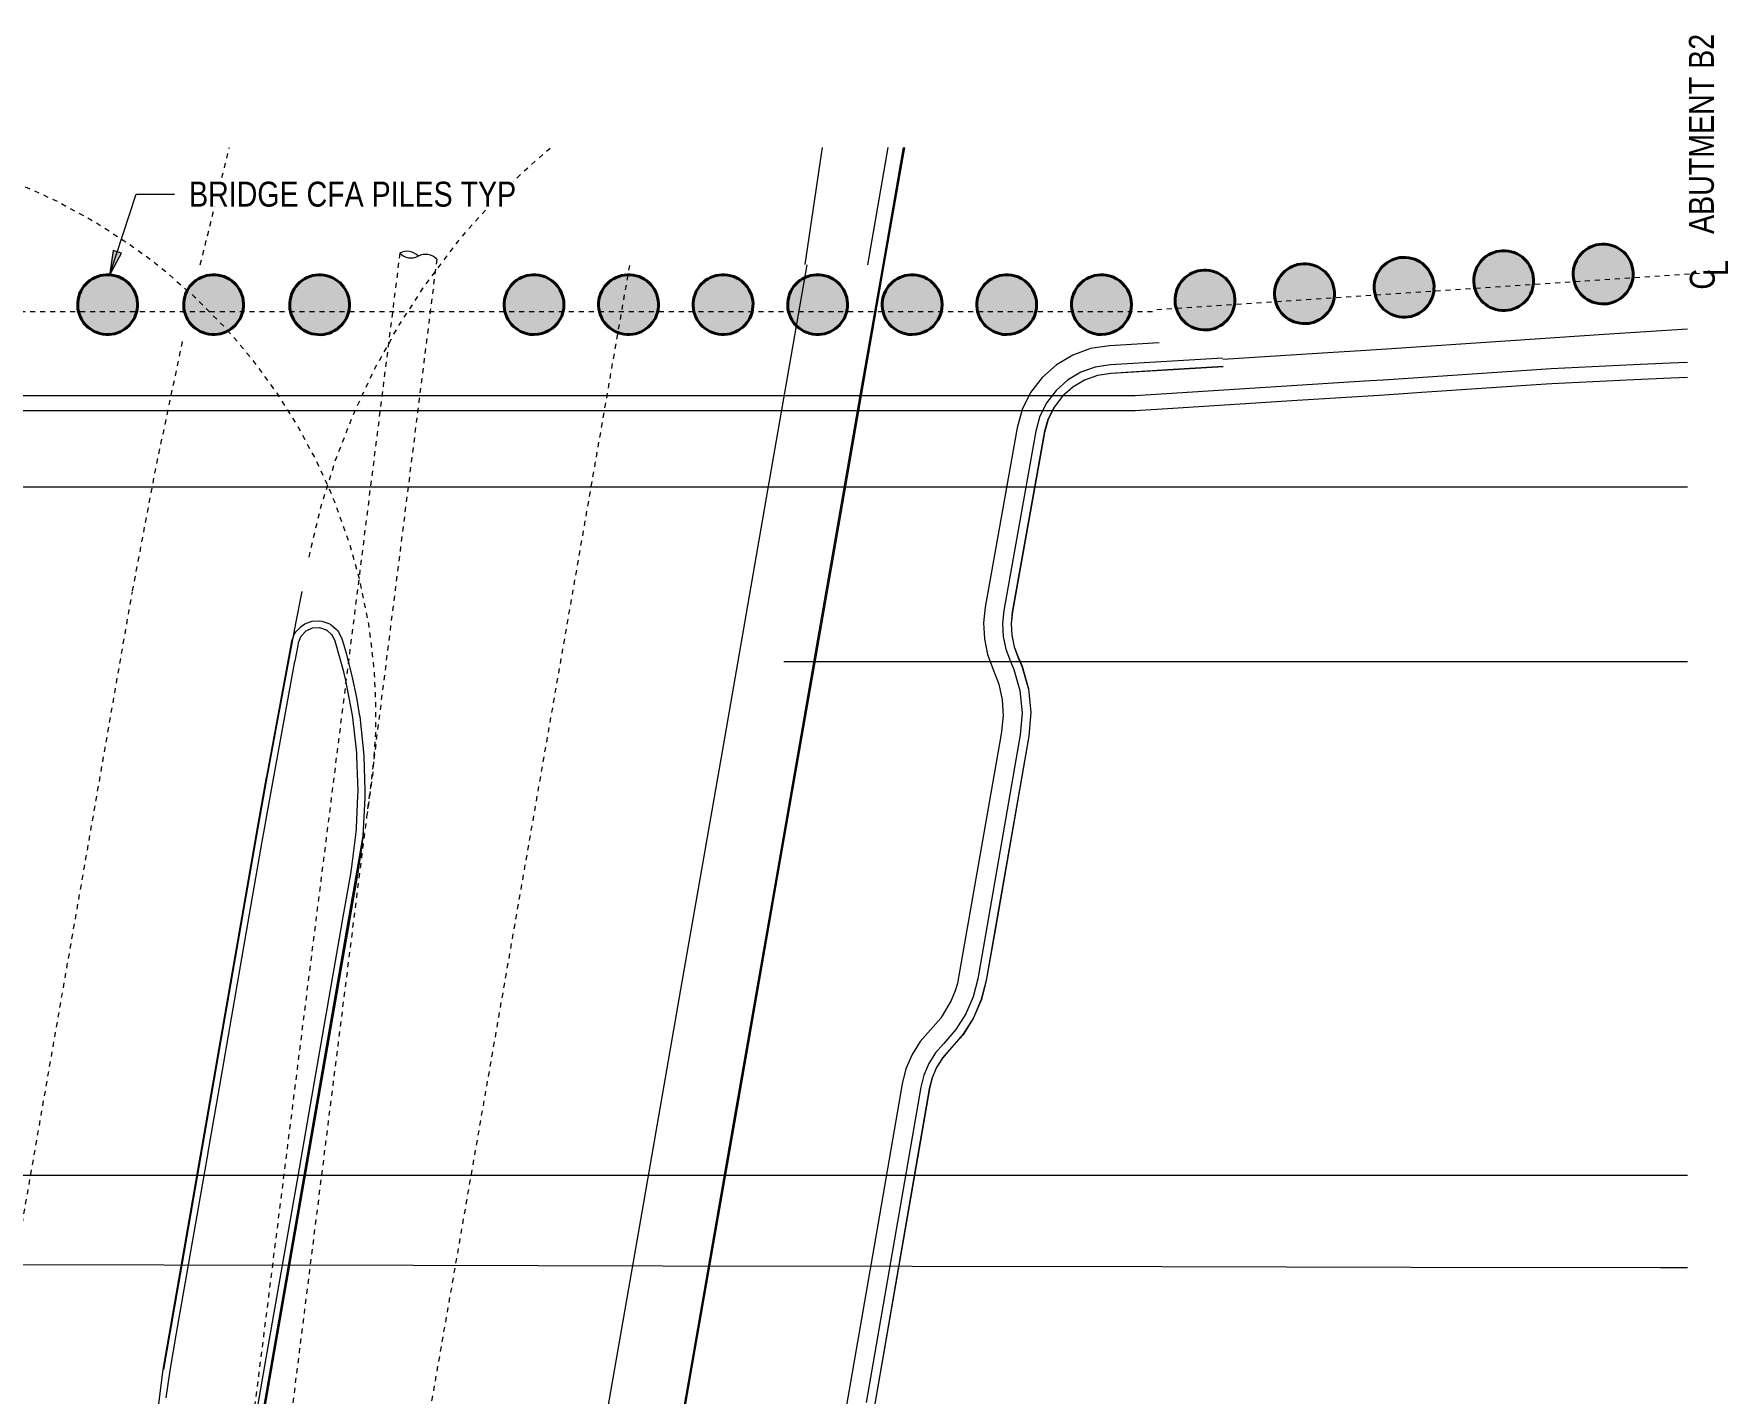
# Model space of a CAD drawing. Header units: metres. Extents: x -1160 to -900, y 3 to 560.
# Drawn here: x -1127.6 to -1093.64, y 523.44 to 550.68 of the extents above; entities that cross this region are included whole.
import ezdxf

# ---------------------------------------------------------------- set-up
doc = ezdxf.new("R2010")
doc.units = ezdxf.units.M
for name, pattern in [('IMPORT-LNMK-LineCont _3_', [0.004, 0.001, -0.003]), ('IMPORT-LNMK-LineTurn _3_', [0.0012, 0.0006, -0.0006]), ('JacobsDash', [0.0045, 0.003, -0.0015]), ('JacobsGridLine', [0.0145, 0.01, -0.001, 0.0025, -0.001])]:
    doc.linetypes.add(name, pattern=pattern)
for name, color, linetype, lineweight in [('A-ANNO-NOTE', 7, 'Continuous', 9), ('A-DETL', 7, 'Continuous', 13), ('A-DETL-GENF', 7, 'Continuous', 9), ('A-MASS', 7, 'Continuous', 40), ('G-ANNO-TEXT', 7, 'Continuous', 9), ('S-FNDN', 7, 'Continuous', 40), ('S-GRID', 7, 'Continuous', 9)]:
    doc.layers.add(name, color=color, linetype=linetype, lineweight=lineweight)
doc.styles.add('Arial Narrow', font='ARIALN.TTF', dxfattribs={"height": 0.5})
doc.styles.add('Arial Narrow_1', font='ARIALN.TTF', dxfattribs={"height": 0.0025})

# ---------------------------------------------------------------- blocks, each defined once
blk = doc.blocks.new('T2DPAA-T2D-C3S-RW-M2D-100010_dwg-40802999-DRG-2873031 - CONSTRUCTION SEQUENCE STAGE A1')
at = {"color": 9, "linetype": 'IMPORT-LNMK-LineTurn _3_', "lineweight": 18, "true_color": 0xc3c3c3}
blk.add_line((55.077, -604.198), (57.501, -604.158), dxfattribs=at)
at = {"color": 9, "lineweight": 18, "true_color": 0xc3c3c3}
for p, q in [((58.514, -617.131), (60.893, -616.922)), ((58.593, -617.425), (60.971, -617.217)), ((58.599, -617.449), (60.978, -617.241))]:
    blk.add_line(p, q, dxfattribs=at)
at = {"color": 9, "lineweight": 18, "true_color": 0xc3c3c3, "flags": 128}
for points in [[(50.849, -599.662), (51.492, -602.078), (51.939, -603.76), (52.134, -604.494), (52.776, -606.91), (53.223, -608.592), (53.418, -609.326), (54.06, -611.742), (54.507, -613.425), (54.702, -614.159), (55.258, -616.251), (55.344, -616.575), (55.791, -618.257), (55.986, -618.991), (56.628, -621.407), (57.066, -623.057), (57.307, -623.777), (58.101, -626.147), (58.657, -627.806), (58.897, -628.516), (59.699, -630.884), (59.736, -630.995), (60.235, -632.562), (60.456, -633.267), (60.556, -633.586)], [(46.197, -580.986), (47.015, -584.066), (47.092, -584.354), (48.299, -588.899), (48.376, -589.186), (49.584, -593.731), (49.66, -594.018), (50.868, -598.563), (50.944, -598.851), (52.152, -603.395), (52.229, -603.683), (53.436, -608.228), (53.513, -608.515), (54.721, -613.06), (54.797, -613.348), (55.548, -616.174), (56.005, -617.892), (56.081, -618.18), (56.918, -621.33), (57.288, -622.725), (57.356, -622.98), (58.855, -627.452), (58.942, -627.711), (60.02, -630.899)], [(44.429, -581.456), (45.324, -584.824), (46.608, -589.656), (47.892, -594.488), (49.177, -599.321), (50.461, -604.153), (51.745, -608.985), (53.029, -613.817), (53.78, -616.644), (54.314, -618.65), (55.598, -623.482), (56.882, -628.314), (58.166, -633.146), (58.433, -634.15)], [(31.092, -585.001), (31.987, -588.368), (33.271, -593.201), (34.555, -598.033), (35.84, -602.865), (37.124, -607.697), (38.408, -612.53), (39.692, -617.362), (40.443, -620.188), (40.977, -622.194), (42.261, -627.026), (43.545, -631.859), (44.829, -636.691), (45.096, -637.694)], [(29.397, -585.451), (30.414, -589.305), (31.69, -594.139), (32.966, -598.974), (34.241, -603.809), (35.517, -608.643), (36.793, -613.478), (38.068, -618.312), (39.344, -623.147), (40.62, -627.981), (41.895, -632.816), (43.171, -637.65), (43.308, -638.17)], [(33.49, -609.181), (35.53, -609.003), (40.511, -608.567), (44.467, -608.221), (45.49, -608.134), (48.218, -607.925), (48.619, -607.897), (49.276, -607.853)], [(33.11, -611.204), (34.235, -611.106), (38.084, -610.769), (39.216, -610.67), (43.058, -610.334), (43.065, -610.333), (43.067, -610.333), (44.056, -610.247), (44.195, -610.233), (44.836, -610.147), (44.903, -610.136), (44.951, -610.127), (44.98, -610.122), (45.605, -609.986), (45.696, -609.963), (46.36, -609.764), (46.426, -609.741), (47.094, -609.483), (47.137, -609.464), (47.803, -609.144), (47.824, -609.133), (47.93, -609.077), (48.484, -608.75), (48.587, -608.655), (48.589, -608.651), (48.649, -608.528), (48.651, -608.52), (48.661, -608.382), (48.66, -608.376), (48.617, -608.243), (48.615, -608.238), (48.524, -608.129), (48.522, -608.127), (48.396, -608.059), (48.395, -608.058), (48.255, -608.041), (48.203, -608.045), (47.884, -608.067), (47.875, -608.068), (44.753, -608.315), (44.748, -608.315), (44.477, -608.339), (44.221, -608.361), (42.902, -608.476), (39.24, -608.797), (37.928, -608.912), (37.921, -608.912), (37.914, -608.913), (34.259, -609.233), (33.501, -609.299), (32.948, -609.363)], [(29.319, -611.654), (33.113, -611.322), (38.094, -610.887), (43.075, -610.451), (44.926, -610.289)], [(58.196, -615.913), (60.416, -615.665), (60.555, -615.649)], [(27.325, -618.655), (28.725, -618.532), (29.39, -618.474), (29.911, -618.428), (33.706, -618.096), (38.687, -617.661), (43.668, -617.225), (45.518, -617.063), (48.649, -616.789), (53.63, -616.353), (58.2, -615.954)], [(23.709, -620.477), (26.255, -620.254), (31.236, -619.818), (36.217, -619.383), (41.198, -618.947), (46.179, -618.511), (51.16, -618.075), (53.76, -617.848), (56.141, -617.639), (58.593, -617.425)], [(23.711, -620.502), (26.257, -620.279), (31.238, -619.843), (36.219, -619.407), (41.2, -618.972), (46.181, -618.536), (51.162, -618.1), (53.763, -617.873), (56.143, -617.664), (58.599, -617.449)], [(50.398, -617.543), (50.931, -619.549), (52.215, -624.381), (53.499, -629.213), (54.784, -634.045), (55.05, -635.049)], [(58.503, -623.173), (58.19, -622.225), (58.037, -621.877), (57.82, -621.563), (57.548, -621.297), (57.23, -621.087), (56.879, -620.941), (56.506, -620.864), (56.125, -620.86), (56.047, -620.866), (54.798, -620.97), (52.487, -621.163), (52.171, -621.214), (51.866, -621.313), (51.58, -621.457), (51.32, -621.643), (51.062, -621.828), (50.778, -621.971), (50.476, -622.07), (50.162, -622.122), (50.036, -622.133), (45.213, -622.555), (45.055, -622.563), (44.902, -622.558), (44.694, -622.533), (44.345, -622.438), (44.297, -622.42), (44.018, -622.282), (43.739, -622.144), (43.441, -622.052), (43.133, -622.006), (42.821, -622.01), (40.166, -622.245), (35.186, -622.685)], [(58.535, -624.483), (58.501, -624.381), (58.183, -623.42), (57.828, -622.345), (57.704, -622.063), (57.528, -621.809), (57.308, -621.594), (57.051, -621.424), (56.767, -621.306), (56.465, -621.244), (56.157, -621.24), (56.079, -621.246), (52.518, -621.543), (52.26, -621.585), (52.011, -621.665), (51.778, -621.783), (51.565, -621.935), (51.429, -622.041), (51.048, -622.269), (50.632, -622.424), (50.196, -622.502), (46.337, -622.84), (45.246, -622.935), (44.876, -622.939), (44.509, -622.884), (44.155, -622.774), (43.823, -622.61), (43.597, -622.499), (43.356, -622.424), (43.107, -622.387), (42.855, -622.39), (41.449, -622.514), (36.468, -622.955)], [(58.37, -624.538), (58.336, -624.435), (58.019, -623.474), (57.663, -622.399), (57.552, -622.147), (57.396, -621.921), (57.199, -621.729), (56.97, -621.577), (56.716, -621.471), (56.446, -621.416), (56.171, -621.413), (56.093, -621.419), (52.533, -621.716), (52.301, -621.753), (52.077, -621.826), (51.868, -621.931), (51.677, -622.068), (51.531, -622.182), (51.123, -622.425), (50.678, -622.591), (50.211, -622.675), (46.352, -623.012), (45.261, -623.108), (44.864, -623.111), (44.47, -623.053), (44.091, -622.935), (43.735, -622.759), (43.533, -622.66), (43.318, -622.593), (43.095, -622.56), (42.87, -622.562), (41.464, -622.687), (36.483, -623.128)], [(58.368, -624.538), (58.334, -624.436), (58.017, -623.475), (57.662, -622.4), (57.551, -622.148), (57.394, -621.922), (57.198, -621.73), (56.969, -621.578), (56.715, -621.473), (56.446, -621.418), (56.171, -621.414), (56.093, -621.421), (52.533, -621.718), (52.301, -621.755), (52.078, -621.827), (51.869, -621.933), (51.678, -622.069), (51.532, -622.183), (51.124, -622.426), (50.679, -622.593), (50.211, -622.676), (46.352, -623.014), (45.261, -623.109), (44.864, -623.113), (44.47, -623.055), (44.09, -622.937), (43.734, -622.761), (43.532, -622.661), (43.317, -622.594), (43.095, -622.562), (42.87, -622.564), (41.464, -622.689), (36.484, -623.129)], [(58.512, -624.493), (58.547, -624.597), (59.182, -626.494), (59.357, -627.015), (59.525, -627.515), (60.355, -629.97), (60.958, -631.751), (61.495, -633.336)], [(60.022, -630.904), (60.521, -632.471), (60.743, -633.176), (60.846, -633.509)]]:
    blk.add_lwpolyline(points, dxfattribs=at)
at = {"color": 9, "linetype": 'IMPORT-LNMK-LineTurn _3_', "lineweight": 18, "true_color": 0xc3c3c3, "flags": 128}
for points in [[(55.759, -597.812), (55.8, -598.644), (55.782, -599.477), (55.702, -600.306), (55.664, -600.57), (55.563, -601.128), (55.365, -601.937), (55.109, -602.73), (54.877, -603.318), (54.796, -603.502), (54.428, -604.249), (54.007, -604.968), (53.735, -605.377), (53.535, -605.655), (53.014, -606.305), (52.448, -606.916), (51.911, -607.422), (51.839, -607.485), (51.431, -607.823), (51.191, -608.008), (50.506, -608.482), (49.788, -608.906), (49.042, -609.277), (48.986, -609.302), (48.271, -609.593), (48.027, -609.679), (47.548, -609.832), (47.005, -609.977), (46.81, -610.023), (46.061, -610.164), (45.304, -610.256)], [(48.41, -604.565), (50.903, -604.384), (53.4, -604.255), (53.595, -604.247)], [(49.975, -607.809), (50.974, -607.781), (51.973, -607.823), (52.967, -607.933), (53.951, -608.111), (54.92, -608.356), (55.87, -608.668), (56.796, -609.045), (57.164, -609.216), (57.694, -609.484), (58.559, -609.985), (59.156, -610.387)]]:
    blk.add_lwpolyline(points, dxfattribs=at)
at = {"color": 9, "linetype": 'IMPORT-LNMK-LineCont _3_', "lineweight": 18, "true_color": 0xc3c3c3, "flags": 128}
for points in [[(16.258, -607.376), (20.3, -607.023), (25.281, -606.587), (30.262, -606.151), (33.203, -605.894), (35.243, -605.715), (40.224, -605.28), (44.179, -604.934), (45.218, -604.843), (47.985, -604.601), (48.391, -604.566)], [(29.085, -614.987), (29.606, -614.942), (33.401, -614.61), (38.382, -614.174), (43.363, -613.738), (45.213, -613.576), (48.344, -613.302), (53.325, -612.867), (57.289, -612.52)]]:
    blk.add_lwpolyline(points, dxfattribs=at)
blk = doc.blocks.new('T2DPAA-T2D-PWC-RW-M2D-100010_RoadDesign_rvt-1-DRG-2873031 - CONSTRUCTION SEQUENCE STAGE A1')
at = {"color": 254, "lineweight": 18, "true_color": 0xe3e3e3, "rotation": 75.11694444444437}
blk.add_blockref('T2DPAA-T2D-C3S-RW-M2D-100010_dwg-40802999-DRG-2873031 - CONSTRUCTION SEQUENCE STAGE A1', (-1722.337, 648.01), dxfattribs=at)
blk = doc.blocks.new('01_SFO_FRP_Pile_CastInPlace_CS_BR08 - CAST-IN-PLACE PILE - 1200-9305895-DRG-2873031 - CONSTRUCTION SEQUENCE STAGE A1')
at = {"layer": 'S-FNDN', "linetype": 'JacobsDash', "lineweight": 15, "true_color": 0xc0c0c0}
blk.add_hatch(color=9, dxfattribs=at).paths.add_polyline_path([(-0.169, 0.576), (-0.249, 0.546), (-0.324, 0.505), (-0.393, 0.453), (-0.453, 0.393), (-0.505, 0.324), (-0.546, 0.249), (-0.576, 0.169), (-0.594, 0.085), (-0.6, 0), (-0.594, -0.085), (-0.576, -0.169), (-0.546, -0.249), (-0.505, -0.324), (-0.453, -0.393), (-0.393, -0.453), (-0.324, -0.505), (-0.249, -0.546), (-0.169, -0.576), (-0.085, -0.594), (0, -0.6), (0.085, -0.594), (0.169, -0.576), (0.249, -0.546), (0.324, -0.505), (0.393, -0.453), (0.453, -0.393), (0.505, -0.324), (0.546, -0.249), (0.576, -0.169), (0.594, -0.085), (0.6, 0), (0.594, 0.085), (0.576, 0.169), (0.546, 0.249), (0.505, 0.324), (0.453, 0.393), (0.393, 0.453), (0.324, 0.505), (0.249, 0.546), (0.169, 0.576), (0.085, 0.594), (0, 0.6), (-0.085, 0.594)])
at = {"layer": 'S-FNDN'}
for start, end in [(90, 270), (270, 90)]:
    blk.add_arc((0, 0), 0.6, start, end, dxfattribs=at)
blk = doc.blocks.new('01_SFO_FRP_Pile_CastInPlace_CS_BR08 - CAST-IN-PLACE PILE - 1200-9305886-DRG-2873031 - CONSTRUCTION SEQUENCE STAGE A1')
at = {"layer": 'S-FNDN', "linetype": 'JacobsDash', "lineweight": 15, "true_color": 0xc0c0c0}
blk.add_hatch(color=9, dxfattribs=at).paths.add_polyline_path([(-0.169, 0.576), (-0.249, 0.546), (-0.324, 0.505), (-0.393, 0.453), (-0.453, 0.393), (-0.505, 0.324), (-0.546, 0.249), (-0.576, 0.169), (-0.594, 0.085), (-0.6, 0), (-0.594, -0.085), (-0.576, -0.169), (-0.546, -0.249), (-0.505, -0.324), (-0.453, -0.393), (-0.393, -0.453), (-0.324, -0.505), (-0.249, -0.546), (-0.169, -0.576), (-0.085, -0.594), (0, -0.6), (0.085, -0.594), (0.169, -0.576), (0.249, -0.546), (0.324, -0.505), (0.393, -0.453), (0.453, -0.393), (0.505, -0.324), (0.546, -0.249), (0.576, -0.169), (0.594, -0.085), (0.6, 0), (0.594, 0.085), (0.576, 0.169), (0.546, 0.249), (0.505, 0.324), (0.453, 0.393), (0.393, 0.453), (0.324, 0.505), (0.249, 0.546), (0.169, 0.576), (0.085, 0.594), (0, 0.6), (-0.085, 0.594)])
at = {"layer": 'S-FNDN'}
for start, end in [(90, 270), (270, 90)]:
    blk.add_arc((0, 0), 0.6, start, end, dxfattribs=at)
blk = doc.blocks.new('01_SFO_FRP_Pile_CastInPlace_CS_BR08 - CAST-IN-PLACE PILE - 1200-8642320-DRG-2873031 - CONSTRUCTION SEQUENCE STAGE A1')
at = {"layer": 'S-FNDN', "linetype": 'JacobsDash', "lineweight": 15, "true_color": 0xc0c0c0}
blk.add_hatch(color=9, dxfattribs=at).paths.add_polyline_path([(0.169, -0.576), (0.249, -0.546), (0.324, -0.505), (0.393, -0.453), (0.453, -0.393), (0.505, -0.324), (0.546, -0.249), (0.576, -0.169), (0.594, -0.085), (0.6, 0), (0.594, 0.085), (0.576, 0.169), (0.546, 0.249), (0.505, 0.324), (0.453, 0.393), (0.393, 0.453), (0.324, 0.505), (0.249, 0.546), (0.169, 0.576), (0.085, 0.594), (0, 0.6), (-0.085, 0.594), (-0.169, 0.576), (-0.249, 0.546), (-0.324, 0.505), (-0.393, 0.453), (-0.453, 0.393), (-0.505, 0.324), (-0.546, 0.249), (-0.576, 0.169), (-0.594, 0.085), (-0.6, 0), (-0.594, -0.085), (-0.576, -0.169), (-0.546, -0.249), (-0.505, -0.324), (-0.453, -0.393), (-0.393, -0.453), (-0.324, -0.505), (-0.249, -0.546), (-0.169, -0.576), (-0.085, -0.594), (0, -0.6), (0.085, -0.594)])
at = {"layer": 'S-FNDN'}
for start, end in [(90, 270), (270, 90)]:
    blk.add_arc((0, 0), 0.6, start, end, dxfattribs=at)
blk = doc.blocks.new('01_SFO_FRP_Pile_CastInPlace_CS_BR08 - CAST-IN-PLACE PILE - 1200-8642087-DRG-2873031 - CONSTRUCTION SEQUENCE STAGE A1')
at = {"layer": 'S-FNDN', "linetype": 'JacobsDash', "lineweight": 15, "true_color": 0xc0c0c0}
blk.add_hatch(color=9, dxfattribs=at).paths.add_polyline_path([(-0.169, 0.576), (-0.249, 0.546), (-0.324, 0.505), (-0.393, 0.453), (-0.453, 0.393), (-0.505, 0.324), (-0.546, 0.249), (-0.576, 0.169), (-0.594, 0.085), (-0.6, 0), (-0.594, -0.085), (-0.576, -0.169), (-0.546, -0.249), (-0.505, -0.324), (-0.453, -0.393), (-0.393, -0.453), (-0.324, -0.505), (-0.249, -0.546), (-0.169, -0.576), (-0.085, -0.594), (0, -0.6), (0.085, -0.594), (0.169, -0.576), (0.249, -0.546), (0.324, -0.505), (0.393, -0.453), (0.453, -0.393), (0.505, -0.324), (0.546, -0.249), (0.576, -0.169), (0.594, -0.085), (0.6, 0), (0.594, 0.085), (0.576, 0.169), (0.546, 0.249), (0.505, 0.324), (0.453, 0.393), (0.393, 0.453), (0.324, 0.505), (0.249, 0.546), (0.169, 0.576), (0.085, 0.594), (0, 0.6), (-0.085, 0.594)])
at = {"layer": 'S-FNDN'}
for start, end in [(90, 270), (270, 90)]:
    blk.add_arc((0, 0), 0.6, start, end, dxfattribs=at)
blk = doc.blocks.new('01_SFO_FRP_Pile_CastInPlace_CS_BR08 - CAST-IN-PLACE PILE - 1200-8642141-DRG-2873031 - CONSTRUCTION SEQUENCE STAGE A1')
at = {"layer": 'S-FNDN', "linetype": 'JacobsDash', "lineweight": 15, "true_color": 0xc0c0c0}
blk.add_hatch(color=9, dxfattribs=at).paths.add_polyline_path([(-0.169, 0.576), (-0.249, 0.546), (-0.324, 0.505), (-0.393, 0.453), (-0.453, 0.393), (-0.505, 0.324), (-0.546, 0.249), (-0.576, 0.169), (-0.594, 0.085), (-0.6, 0), (-0.594, -0.085), (-0.576, -0.169), (-0.538, -0.263), (-0.505, -0.324), (-0.453, -0.393), (-0.393, -0.453), (-0.324, -0.505), (-0.249, -0.546), (-0.169, -0.576), (-0.085, -0.594), (0, -0.6), (0.085, -0.594), (0.169, -0.576), (0.249, -0.546), (0.324, -0.505), (0.393, -0.453), (0.453, -0.393), (0.505, -0.324), (0.546, -0.249), (0.576, -0.169), (0.594, -0.085), (0.6, 0), (0.594, 0.085), (0.576, 0.169), (0.546, 0.249), (0.505, 0.324), (0.453, 0.393), (0.393, 0.453), (0.324, 0.505), (0.249, 0.546), (0.169, 0.576), (0.085, 0.594), (0, 0.6), (-0.085, 0.594)])
at = {"layer": 'S-FNDN'}
for start, end in [(90, 270), (270, 90)]:
    blk.add_arc((0, 0), 0.6, start, end, dxfattribs=at)
blk = doc.blocks.new('01_SFO_FRP_Pile_CastInPlace_CS_BR08 - CAST-IN-PLACE PILE - 1200-8642185-DRG-2873031 - CONSTRUCTION SEQUENCE STAGE A1')
at = {"layer": 'S-FNDN', "linetype": 'JacobsDash', "lineweight": 15, "true_color": 0xc0c0c0}
blk.add_hatch(color=9, dxfattribs=at).paths.add_polyline_path([(-0.169, 0.576), (-0.249, 0.546), (-0.324, 0.505), (-0.393, 0.453), (-0.453, 0.393), (-0.505, 0.324), (-0.546, 0.249), (-0.576, 0.169), (-0.594, 0.085), (-0.6, 0), (-0.594, -0.085), (-0.576, -0.169), (-0.546, -0.249), (-0.505, -0.324), (-0.453, -0.393), (-0.393, -0.453), (-0.324, -0.505), (-0.249, -0.546), (-0.169, -0.576), (-0.085, -0.594), (0, -0.6), (0.085, -0.594), (0.169, -0.576), (0.249, -0.546), (0.324, -0.505), (0.393, -0.453), (0.453, -0.393), (0.505, -0.324), (0.546, -0.249), (0.576, -0.169), (0.594, -0.085), (0.6, 0), (0.594, 0.085), (0.576, 0.169), (0.546, 0.249), (0.505, 0.324), (0.453, 0.393), (0.393, 0.453), (0.324, 0.505), (0.249, 0.546), (0.169, 0.576), (0.085, 0.594), (0, 0.6), (-0.085, 0.594)])
at = {"layer": 'S-FNDN'}
for start, end in [(90, 270), (270, 90)]:
    blk.add_arc((0, 0), 0.6, start, end, dxfattribs=at)
blk = doc.blocks.new('01_SFO_FRP_Pile_CastInPlace_CS_BR08 - CAST-IN-PLACE PILE - 1200-8642223-DRG-2873031 - CONSTRUCTION SEQUENCE STAGE A1')
at = {"layer": 'S-FNDN', "linetype": 'JacobsDash', "lineweight": 15, "true_color": 0xc0c0c0}
blk.add_hatch(color=9, dxfattribs=at).paths.add_polyline_path([(0.169, -0.576), (0.249, -0.546), (0.324, -0.505), (0.393, -0.453), (0.453, -0.393), (0.505, -0.324), (0.546, -0.249), (0.576, -0.169), (0.594, -0.085), (0.6, 0), (0.594, 0.085), (0.576, 0.169), (0.546, 0.249), (0.505, 0.324), (0.453, 0.393), (0.393, 0.453), (0.324, 0.505), (0.249, 0.546), (0.169, 0.576), (0.085, 0.594), (0, 0.6), (-0.085, 0.594), (-0.169, 0.576), (-0.249, 0.546), (-0.324, 0.505), (-0.393, 0.453), (-0.453, 0.393), (-0.505, 0.324), (-0.546, 0.249), (-0.576, 0.169), (-0.594, 0.085), (-0.6, 0), (-0.594, -0.085), (-0.576, -0.169), (-0.546, -0.249), (-0.505, -0.324), (-0.453, -0.393), (-0.393, -0.453), (-0.324, -0.505), (-0.249, -0.546), (-0.169, -0.576), (-0.085, -0.594), (0, -0.6), (0.085, -0.594)])
at = {"layer": 'S-FNDN'}
for start, end in [(90, 270), (270, 90)]:
    blk.add_arc((0, 0), 0.6, start, end, dxfattribs=at)
blk = doc.blocks.new('01_SFO_FRP_Pile_CastInPlace_CS_BR08 - CAST-IN-PLACE PILE - 1200-8642276-DRG-2873031 - CONSTRUCTION SEQUENCE STAGE A1')
at = {"layer": 'S-FNDN', "linetype": 'JacobsDash', "lineweight": 15, "true_color": 0xc0c0c0}
blk.add_hatch(color=9, dxfattribs=at).paths.add_polyline_path([(0.169, -0.576), (0.249, -0.546), (0.324, -0.505), (0.393, -0.453), (0.453, -0.393), (0.505, -0.324), (0.546, -0.249), (0.576, -0.169), (0.594, -0.085), (0.6, 0), (0.594, 0.085), (0.576, 0.169), (0.546, 0.249), (0.505, 0.324), (0.453, 0.393), (0.393, 0.453), (0.324, 0.505), (0.249, 0.546), (0.169, 0.576), (0.085, 0.594), (0, 0.6), (-0.085, 0.594), (-0.169, 0.576), (-0.249, 0.546), (-0.324, 0.505), (-0.393, 0.453), (-0.453, 0.393), (-0.505, 0.324), (-0.546, 0.249), (-0.576, 0.169), (-0.594, 0.085), (-0.6, 0), (-0.594, -0.085), (-0.576, -0.169), (-0.546, -0.249), (-0.505, -0.324), (-0.453, -0.393), (-0.393, -0.453), (-0.324, -0.505), (-0.249, -0.546), (-0.169, -0.576), (-0.085, -0.594), (0, -0.6), (0.085, -0.594), (0.168, -0.576)])
at = {"layer": 'S-FNDN'}
for start, end in [(90, 270), (270, 90)]:
    blk.add_arc((0, 0), 0.6, start, end, dxfattribs=at)
blk = doc.blocks.new('Mass 1 - Mass 1-5299959-DRG-2873031 - CONSTRUCTION SEQUENCE STAGE A1')
at = {"layer": 'A-MASS', "color": 252, "lineweight": 13, "true_color": 0x888888}
for p, q in [((229.398, 1222.877), (232.112, 1223.085)), ((232.112, 1223.085), (232.16, 1223.088)), ((232.16, 1223.088), (232.307, 1223.071)), ((232.307, 1223.071), (232.354, 1223.055)), ((232.354, 1223.055), (232.484, 1222.985)), ((232.484, 1222.985), (232.51, 1222.963)), ((232.51, 1222.963), (232.555, 1222.922)), ((217.381, 1221.828), (228.362, 1222.789)), ((228.362, 1222.789), (229.384, 1222.876)), ((229.384, 1222.876), (229.398, 1222.877)), ((232.555, 1222.922), (232.619, 1222.834)), ((232.619, 1222.834), (232.641, 1222.795)), ((232.641, 1222.795), (232.685, 1222.657)), ((232.692, 1222.605), (232.682, 1222.46)), ((232.685, 1222.657), (232.692, 1222.605)), ((232.59, 1222.258), (232.575, 1222.237)), ((232.606, 1222.28), (232.59, 1222.258)), ((232.668, 1222.409), (232.606, 1222.28)), ((232.682, 1222.46), (232.668, 1222.409)), ((232.201, 1221.975), (231.784, 1221.742)), ((232.382, 1222.085), (232.201, 1221.975)), ((232.47, 1222.14), (232.382, 1222.085)), ((232.575, 1222.237), (232.47, 1222.14)), ((215.794, 1221.559), (216.537, 1221.718)), ((216.537, 1221.718), (216.587, 1221.726)), ((216.587, 1221.726), (217.381, 1221.828)), ((231.759, 1221.728), (231.395, 1221.546)), ((231.784, 1221.742), (231.759, 1221.728)), ((214.476, 1221.126), (214.898, 1221.287)), ((214.898, 1221.287), (215.015, 1221.327)), ((215.015, 1221.327), (215.116, 1221.361)), ((215.116, 1221.361), (215.708, 1221.537)), ((215.708, 1221.537), (215.794, 1221.559)), ((231.038, 1221.384), (230.369, 1221.125)), ((231.087, 1221.406), (231.038, 1221.384)), ((231.395, 1221.546), (231.087, 1221.406)), ((213.681, 1220.761), (214.11, 1220.968)), ((214.11, 1220.968), (214.261, 1221.035)), ((214.261, 1221.035), (214.476, 1221.126)), ((229.629, 1220.901), (229.553, 1220.881)), ((230.294, 1221.1), (229.629, 1220.901)), ((230.369, 1221.125), (230.294, 1221.1)), ((212.817, 1220.262), (213.352, 1220.584)), ((227.964, 1220.612), (213.137, 1219.315)), ((213.137, 1219.311), (227.964, 1220.609)), ((213.352, 1220.584), (213.532, 1220.682)), ((213.532, 1220.682), (213.681, 1220.761)), ((228.106, 1220.626), (227.964, 1220.612)), ((228.545, 1220.68), (228.106, 1220.626)), ((228.753, 1220.713), (228.545, 1220.68)), ((228.873, 1220.734), (228.753, 1220.713)), ((229.49, 1220.865), (228.873, 1220.734)), ((229.533, 1220.876), (229.49, 1220.865)), ((229.553, 1220.881), (229.533, 1220.876)), ((212.689, 1220.14), (212.817, 1220.262)), ((212.597, 1219.768), (212.606, 1219.96)), ((212.606, 1219.96), (212.689, 1220.14)), ((212.638, 1219.629), (212.597, 1219.768)), ((212.673, 1219.56), (212.638, 1219.629)), ((212.789, 1219.424), (212.673, 1219.56)), ((212.965, 1219.333), (212.789, 1219.424)), ((213.137, 1219.315), (212.965, 1219.333))]:
    blk.add_line(p, q, dxfattribs=at)
blk = doc.blocks.new('01_SFO_FRP_Pile_CastInPlace_CS_BR08 - CAST-IN-PLACE PILE - 1200-8642523-DRG-2873031 - CONSTRUCTION SEQUENCE STAGE A1')
at = {"layer": 'S-FNDN', "linetype": 'JacobsDash', "lineweight": 15, "true_color": 0xc0c0c0}
blk.add_hatch(color=9, dxfattribs=at).paths.add_polyline_path([(-0.576, -0.169), (-0.546, -0.249), (-0.505, -0.324), (-0.453, -0.393), (-0.393, -0.453), (-0.324, -0.505), (-0.249, -0.546), (-0.169, -0.576), (-0.085, -0.594), (0, -0.6), (0.085, -0.594), (0.169, -0.576), (0.249, -0.546), (0.324, -0.505), (0.393, -0.453), (0.453, -0.393), (0.505, -0.324), (0.546, -0.249), (0.576, -0.169), (0.594, -0.085), (0.6, 0), (0.594, 0.085), (0.576, 0.169), (0.546, 0.249), (0.505, 0.324), (0.453, 0.393), (0.393, 0.453), (0.324, 0.505), (0.249, 0.546), (0.169, 0.576), (0.085, 0.594), (0, 0.6), (-0.085, 0.594), (-0.169, 0.576), (-0.249, 0.546), (-0.324, 0.505), (-0.393, 0.453), (-0.453, 0.393), (-0.505, 0.324), (-0.546, 0.249), (-0.576, 0.169), (-0.594, 0.085), (-0.6, 0), (-0.594, -0.085)])
at = {"layer": 'S-FNDN'}
for start, end in [(90, 270), (270, 90)]:
    blk.add_arc((0, 0), 0.6, start, end, dxfattribs=at)
blk = doc.blocks.new('01_SFO_FRP_Pile_CastInPlace_CS_BR08 - CAST-IN-PLACE PILE - 1200-8642364-DRG-2873031 - CONSTRUCTION SEQUENCE STAGE A1')
at = {"layer": 'S-FNDN', "linetype": 'JacobsDash', "lineweight": 15, "true_color": 0xc0c0c0}
blk.add_hatch(color=9, dxfattribs=at).paths.add_polyline_path([(-0.576, -0.169), (-0.546, -0.249), (-0.505, -0.324), (-0.453, -0.393), (-0.393, -0.453), (-0.324, -0.505), (-0.249, -0.546), (-0.169, -0.576), (-0.085, -0.594), (0, -0.6), (0.085, -0.594), (0.169, -0.576), (0.249, -0.546), (0.324, -0.505), (0.393, -0.453), (0.453, -0.393), (0.505, -0.324), (0.546, -0.249), (0.576, -0.169), (0.594, -0.085), (0.6, 0), (0.594, 0.085), (0.576, 0.169), (0.546, 0.249), (0.505, 0.324), (0.453, 0.393), (0.393, 0.453), (0.324, 0.505), (0.249, 0.546), (0.169, 0.576), (0.084, 0.594), (0, 0.6), (-0.085, 0.594), (-0.169, 0.576), (-0.249, 0.546), (-0.324, 0.505), (-0.393, 0.453), (-0.453, 0.393), (-0.505, 0.324), (-0.546, 0.249), (-0.576, 0.169), (-0.594, 0.085), (-0.6, 0), (-0.594, -0.085)])
at = {"layer": 'S-FNDN'}
for start, end in [(90, 270), (270, 90)]:
    blk.add_arc((0, 0), 0.6, start, end, dxfattribs=at)
blk = doc.blocks.new('01_SFO_FRP_Pile_CastInPlace_CS_BR08 - CAST-IN-PLACE PILE - 1200-8661263-DRG-2873031 - CONSTRUCTION SEQUENCE STAGE A1')
at = {"layer": 'S-FNDN', "linetype": 'JacobsDash', "lineweight": 15, "true_color": 0xc0c0c0}
blk.add_hatch(color=9, dxfattribs=at).paths.add_polyline_path([(-0.576, -0.169), (-0.546, -0.249), (-0.505, -0.324), (-0.453, -0.393), (-0.393, -0.453), (-0.324, -0.505), (-0.249, -0.546), (-0.169, -0.576), (-0.085, -0.594), (0, -0.6), (0.085, -0.594), (0.169, -0.576), (0.261, -0.539), (0.324, -0.505), (0.393, -0.453), (0.453, -0.393), (0.505, -0.324), (0.546, -0.249), (0.576, -0.169), (0.594, -0.085), (0.6, 0), (0.594, 0.085), (0.576, 0.169), (0.546, 0.249), (0.505, 0.324), (0.453, 0.393), (0.393, 0.453), (0.324, 0.505), (0.249, 0.546), (0.169, 0.576), (0.085, 0.594), (0, 0.6), (-0.085, 0.594), (-0.169, 0.576), (-0.249, 0.546), (-0.324, 0.505), (-0.393, 0.453), (-0.453, 0.393), (-0.505, 0.324), (-0.546, 0.249), (-0.576, 0.169), (-0.594, 0.085), (-0.6, 0), (-0.594, -0.085)])
at = {"layer": 'S-FNDN'}
for start, end in [(90, 270), (270, 90)]:
    blk.add_arc((0, 0), 0.6, start, end, dxfattribs=at)
blk = doc.blocks.new('01_SFO_FRP_Pile_CastInPlace_CS_BR08 - CAST-IN-PLACE PILE - 1200-8642427-DRG-2873031 - CONSTRUCTION SEQUENCE STAGE A1')
at = {"layer": 'S-FNDN', "linetype": 'JacobsDash', "lineweight": 15, "true_color": 0xc0c0c0}
blk.add_hatch(color=9, dxfattribs=at).paths.add_polyline_path([(-0.576, -0.169), (-0.546, -0.249), (-0.505, -0.324), (-0.453, -0.393), (-0.393, -0.453), (-0.324, -0.505), (-0.249, -0.546), (-0.169, -0.576), (-0.085, -0.594), (0, -0.6), (0.085, -0.594), (0.169, -0.576), (0.249, -0.546), (0.333, -0.498), (0.393, -0.453), (0.453, -0.393), (0.505, -0.324), (0.546, -0.249), (0.576, -0.169), (0.594, -0.085), (0.6, 0), (0.594, 0.085), (0.576, 0.169), (0.546, 0.249), (0.505, 0.324), (0.453, 0.393), (0.393, 0.453), (0.324, 0.505), (0.249, 0.546), (0.169, 0.576), (0.085, 0.594), (0, 0.6), (-0.085, 0.594), (-0.169, 0.576), (-0.249, 0.546), (-0.324, 0.505), (-0.393, 0.453), (-0.453, 0.393), (-0.505, 0.324), (-0.546, 0.249), (-0.576, 0.169), (-0.594, 0.085), (-0.6, 0), (-0.594, -0.085)])
at = {"layer": 'S-FNDN'}
for start, end in [(90, 270), (270, 90)]:
    blk.add_arc((0, 0), 0.6, start, end, dxfattribs=at)
blk = doc.blocks.new('01_SFO_FRP_Pile_CastInPlace_CS_BR08 - CAST-IN-PLACE PILE - 1200-8642486-DRG-2873031 - CONSTRUCTION SEQUENCE STAGE A1')
at = {"layer": 'S-FNDN', "linetype": 'JacobsDash', "lineweight": 15, "true_color": 0xc0c0c0}
blk.add_hatch(color=9, dxfattribs=at).paths.add_polyline_path([(-0.576, -0.169), (-0.546, -0.249), (-0.505, -0.324), (-0.443, -0.403), (-0.393, -0.453), (-0.324, -0.505), (-0.249, -0.546), (-0.169, -0.576), (-0.085, -0.594), (0.006, -0.6), (0.085, -0.594), (0.169, -0.576), (0.249, -0.546), (0.324, -0.505), (0.393, -0.453), (0.453, -0.393), (0.505, -0.324), (0.546, -0.249), (0.576, -0.169), (0.594, -0.085), (0.6, 0), (0.594, 0.085), (0.576, 0.169), (0.546, 0.249), (0.505, 0.324), (0.453, 0.393), (0.393, 0.453), (0.324, 0.505), (0.249, 0.546), (0.169, 0.576), (0.085, 0.594), (0, 0.6), (-0.085, 0.594), (-0.169, 0.576), (-0.249, 0.546), (-0.324, 0.505), (-0.393, 0.453), (-0.453, 0.393), (-0.505, 0.324), (-0.546, 0.249), (-0.576, 0.169), (-0.594, 0.085), (-0.6, 0), (-0.594, -0.085)])
at = {"layer": 'S-FNDN'}
for start, end in [(90, 270), (270, 90)]:
    blk.add_arc((0, 0), 0.6, start, end, dxfattribs=at)
blk = doc.blocks.new('CS_DET_Pile-Column_BreakLine - Tubular BreakLine-6702441-DRG-2873031 - CONSTRUCTION SEQUENCE STAGE A1')
at = {"layer": 'A-DETL-GENF', "color": 176, "lineweight": 13, "true_color": 0x000080}
for centre, start, end in [((0.188, 0.249), 232.9573, 307.0427), ((0.563, -0.248), 52.9573, 127.0427), ((0.563, 0.249), 232.9573, 307.0427)]:
    blk.add_arc(centre, 0.312, start, end, dxfattribs=at)
blk = doc.blocks.new('CS_Annot_Centreline Symbol1 - CS_Annot_Centreline Symbol-7988197-DRG-2873031 - CONSTRUCTION SEQUENCE STAGE A1')
at = {"layer": 'A-ANNO-NOTE', "char_height": 0.0025, "attachment_point": 1, "rotation": 180, "style": 'Arial Narrow_1'}
for s, insert, width in [('L', (0.00115, -0.00329), 0.0019241), ('C  ', (0.00252, -0.00463), 0.0044093)]:
    blk.add_mtext(s, dxfattribs=dict(at, insert=insert, width=width))

msp = doc.modelspace()

# ---------------------------------------------------------------- hatches: boundary and pattern name
at = {"layer": 'G-ANNO-TEXT'}
msp.add_hatch(color=256, dxfattribs=at).paths.add_polyline_path([(-1126.082, 545.837), (-1125.843, 546.285), (-1126.01, 546.34)])
at = {"layer": 'S-FNDN', "lineweight": 5, "true_color": 0xc0c0c0}
for points in [[(-1126.105, 544.654), (-1126.02, 544.662), (-1125.937, 544.682), (-1125.857, 544.714), (-1125.783, 544.757), (-1125.716, 544.81), (-1125.657, 544.873), (-1125.608, 544.942), (-1125.568, 545.019), (-1125.541, 545.1), (-1125.525, 545.184), (-1125.521, 545.269), (-1125.529, 545.354), (-1125.549, 545.437), (-1125.581, 545.517), (-1125.624, 545.591), (-1125.677, 545.658), (-1125.739, 545.717), (-1125.809, 545.767), (-1125.885, 545.806), (-1125.966, 545.833), (-1126.05, 545.85), (-1126.136, 545.853), (-1126.221, 545.845), (-1126.304, 545.825), (-1126.384, 545.793), (-1126.458, 545.75), (-1126.525, 545.697), (-1126.584, 545.635), (-1126.633, 545.565), (-1126.673, 545.489), (-1126.7, 545.408), (-1126.716, 545.324), (-1126.72, 545.238), (-1126.712, 545.153), (-1126.692, 545.07), (-1126.66, 544.99), (-1126.617, 544.916), (-1126.564, 544.849), (-1126.502, 544.79), (-1126.432, 544.741), (-1126.356, 544.702), (-1126.275, 544.674), (-1126.19, 544.658)], [(-1123.98, 544.654), (-1123.895, 544.662), (-1123.812, 544.682), (-1123.732, 544.714), (-1123.658, 544.757), (-1123.591, 544.81), (-1123.532, 544.873), (-1123.483, 544.942), (-1123.443, 545.019), (-1123.416, 545.1), (-1123.4, 545.184), (-1123.396, 545.269), (-1123.404, 545.354), (-1123.424, 545.437), (-1123.456, 545.517), (-1123.499, 545.591), (-1123.552, 545.658), (-1123.614, 545.717), (-1123.684, 545.767), (-1123.76, 545.806), (-1123.841, 545.833), (-1123.925, 545.85), (-1124.011, 545.853), (-1124.096, 545.845), (-1124.179, 545.825), (-1124.259, 545.793), (-1124.333, 545.75), (-1124.4, 545.697), (-1124.459, 545.635), (-1124.508, 545.565), (-1124.548, 545.489), (-1124.575, 545.408), (-1124.591, 545.324), (-1124.595, 545.238), (-1124.587, 545.153), (-1124.567, 545.07), (-1124.535, 544.99), (-1124.492, 544.916), (-1124.439, 544.849), (-1124.377, 544.79), (-1124.307, 544.741), (-1124.231, 544.702), (-1124.15, 544.674), (-1124.065, 544.658)]]:
    msp.add_hatch(color=9, dxfattribs=at).paths.add_polyline_path(points)

# ---------------------------------------------------------------- linework, layer by layer
at = {"layer": 'A-DETL', "color": 164, "linetype": 'JacobsDash', "lineweight": 9, "true_color": 0x002699}
for p, q in [((-1120.262, 546.288), (-1125.309, 506.214)), ((-1119.522, 546.163), (-1124.564, 506.124))]:
    msp.add_line(p, q, dxfattribs=at)
at = {"layer": 'G-ANNO-TEXT'}
for p, q in [((-1126.082, 545.837), (-1125.548, 547.469)), ((-1125.548, 547.469), (-1124.782, 547.469)), ((-1126.01, 546.34), (-1126.082, 545.837)), ((-1126.082, 545.837), (-1125.843, 546.285)), ((-1125.843, 546.285), (-1126.01, 546.34))]:
    msp.add_line(p, q, dxfattribs=at)
at = {"layer": 'S-FNDN'}
for centre, start, end in [((-1126.12, 545.254), 75.1169, 255.1169), ((-1126.12, 545.254), 255.1169, 75.1169), ((-1123.995, 545.254), 75.1169, 255.1169), ((-1123.995, 545.254), 255.1169, 75.1169)]:
    msp.add_arc(centre, 0.6, start, end, dxfattribs=at)
at = {"layer": 'S-GRID', "linetype": 'JacobsGridLine', "lineweight": 18}
for p, q in [((-1105.087, 545.159), (-1093.843, 545.908)), ((-1135.673, 545.118), (-1105.173, 545.118))]:
    msp.add_line(p, q, dxfattribs=at)

# ---------------------------------------------------------------- block references
at = {"color": 9, "lineweight": 5, "true_color": 0xc3c3c3}
msp.add_blockref('T2DPAA-T2D-PWC-RW-M2D-100010_RoadDesign_rvt-1-DRG-2873031 - CONSTRUCTION SEQUENCE STAGE A1', (0, 0), dxfattribs=at)
at = {"layer": 'A-ANNO-NOTE', "xscale": 200, "yscale": 200, "zscale": 200, "rotation": 269.9999999999306}
msp.add_blockref('CS_Annot_Centreline Symbol1 - CS_Annot_Centreline Symbol-7988197-DRG-2873031 - CONSTRUCTION SEQUENCE STAGE A1', (-1093.479, 546.059), dxfattribs=at)
at = {"layer": 'A-DETL-GENF', "color": 176, "lineweight": 13, "true_color": 0x000080, "rotation": 170.3802031403426}
msp.add_blockref('CS_DET_Pile-Column_BreakLine - Tubular BreakLine-6702441-DRG-2873031 - CONSTRUCTION SEQUENCE STAGE A1', (-1119.522, 546.163), dxfattribs=at)
at = {"layer": 'A-MASS', "color": 252, "lineweight": 13, "true_color": 0x888888, "rotation": 75.11694444444437}
msp.add_blockref('Mass 1 - Mass 1-5299959-DRG-2873031 - CONSTRUCTION SEQUENCE STAGE A1', (0, 0), dxfattribs=at)
at = {"layer": 'S-FNDN'}
for name, p, rotation in [('01_SFO_FRP_Pile_CastInPlace_CS_BR08 - CAST-IN-PLACE PILE - 1200-8642486-DRG-2873031 - CONSTRUCTION SEQUENCE STAGE A1', (-1098.136, 545.735), 75.11694444444437), ('01_SFO_FRP_Pile_CastInPlace_CS_BR08 - CAST-IN-PLACE PILE - 1200-8642523-DRG-2873031 - CONSTRUCTION SEQUENCE STAGE A1', (-1096.141, 545.868), 75.11694444444437), ('01_SFO_FRP_Pile_CastInPlace_CS_BR08 - CAST-IN-PLACE PILE - 1200-8661263-DRG-2873031 - CONSTRUCTION SEQUENCE STAGE A1', (-1102.128, 545.473), 75.11694444444437), ('01_SFO_FRP_Pile_CastInPlace_CS_BR08 - CAST-IN-PLACE PILE - 1200-8642427-DRG-2873031 - CONSTRUCTION SEQUENCE STAGE A1', (-1100.132, 545.602), 75.11694444444437), ('01_SFO_FRP_Pile_CastInPlace_CS_BR08 - CAST-IN-PLACE PILE - 1200-9305895-DRG-2873031 - CONSTRUCTION SEQUENCE STAGE A1', (-1121.871, 545.252), 165.1169444444439), ('01_SFO_FRP_Pile_CastInPlace_CS_BR08 - CAST-IN-PLACE PILE - 1200-9305886-DRG-2873031 - CONSTRUCTION SEQUENCE STAGE A1', (-1117.573, 545.254), 165.1169444444435), ('01_SFO_FRP_Pile_CastInPlace_CS_BR08 - CAST-IN-PLACE PILE - 1200-8642087-DRG-2873031 - CONSTRUCTION SEQUENCE STAGE A1', (-1115.678, 545.254), 165.1169444444439), ('01_SFO_FRP_Pile_CastInPlace_CS_BR08 - CAST-IN-PLACE PILE - 1200-8642141-DRG-2873031 - CONSTRUCTION SEQUENCE STAGE A1', (-1113.783, 545.254), 165.1169444444439), ('01_SFO_FRP_Pile_CastInPlace_CS_BR08 - CAST-IN-PLACE PILE - 1200-8642185-DRG-2873031 - CONSTRUCTION SEQUENCE STAGE A1', (-1111.888, 545.254), 165.1169444444427), ('01_SFO_FRP_Pile_CastInPlace_CS_BR08 - CAST-IN-PLACE PILE - 1200-8642223-DRG-2873031 - CONSTRUCTION SEQUENCE STAGE A1', (-1109.993, 545.254), 345.1169444444437), ('01_SFO_FRP_Pile_CastInPlace_CS_BR08 - CAST-IN-PLACE PILE - 1200-8642276-DRG-2873031 - CONSTRUCTION SEQUENCE STAGE A1', (-1108.098, 545.254), 345.1169444444437), ('01_SFO_FRP_Pile_CastInPlace_CS_BR08 - CAST-IN-PLACE PILE - 1200-8642320-DRG-2873031 - CONSTRUCTION SEQUENCE STAGE A1', (-1106.198, 545.254), 345.1169444444437), ('01_SFO_FRP_Pile_CastInPlace_CS_BR08 - CAST-IN-PLACE PILE - 1200-8642364-DRG-2873031 - CONSTRUCTION SEQUENCE STAGE A1', (-1104.124, 545.346), 75.11694444444437)]:
    msp.add_blockref(name, p, dxfattribs=dict(at, rotation=rotation))

# ---------------------------------------------------------------- next in the draw order: texts
at = {"layer": 'A-ANNO-NOTE', "insert": (-1094.423, 546.672), "char_height": 0.5, "attachment_point": 1, "rotation": 90, "style": 'Arial Narrow', "bg_fill": 3, "box_fill_scale": 1, "bg_fill_color": 256, "bg_fill_true_color": 13158600, "bg_fill_transparency": 0}
msp.add_mtext('ABUTMENT B2', dxfattribs=at)
at = {"layer": 'G-ANNO-TEXT', "insert": (-1124.487, 547.719), "char_height": 0.5, "attachment_point": 1, "style": 'Arial Narrow', "bg_fill": 3, "box_fill_scale": 1, "bg_fill_color": 256, "bg_fill_true_color": 13158600, "bg_fill_transparency": 0}
msp.add_mtext('BRIDGE CFA PILES TYP', dxfattribs=at)

doc.saveas('drawing.dxf')
